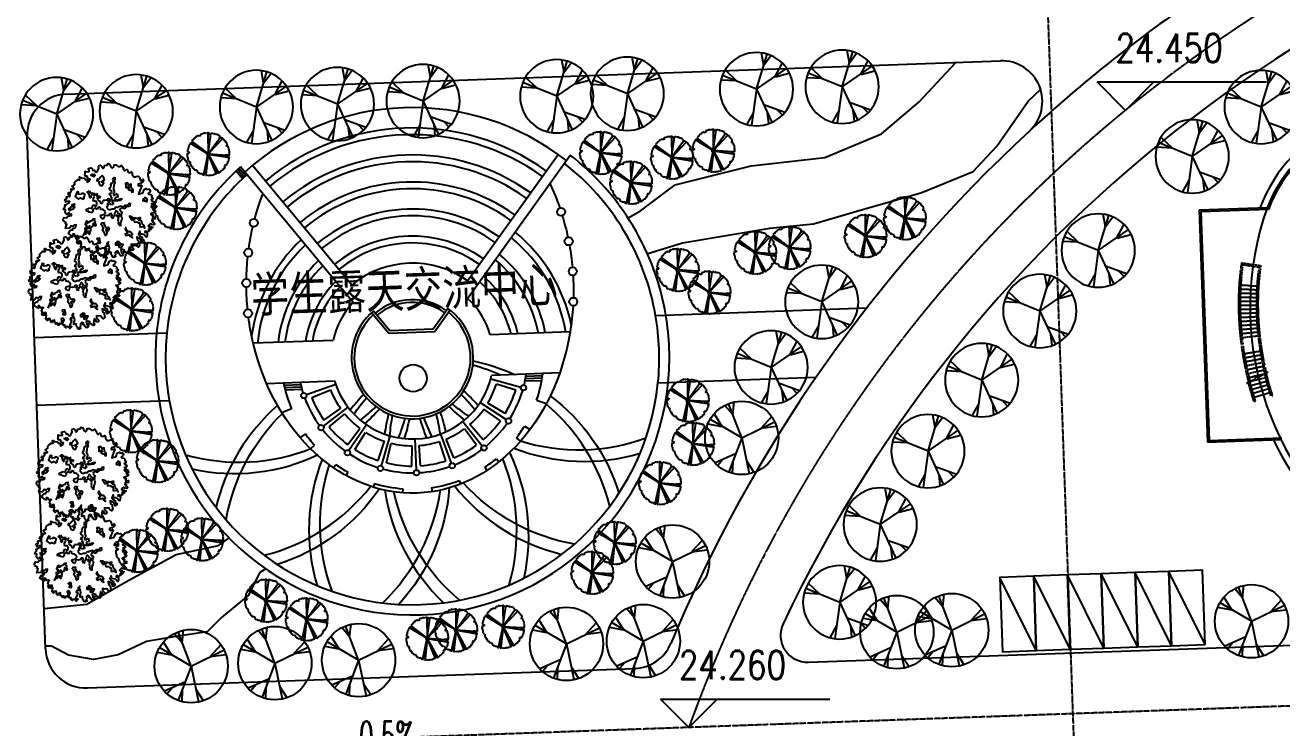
# Model space of a CAD drawing. Header units: millimetres. Extents: x 468001845 to 468595845, y 3387484553 to 3388325553.
# Drawn here: x 468126444 to 468219365, y 3388095645 to 3388147593 of the extents above; entities that cross this region are included whole.
import ezdxf
from ezdxf.enums import TextEntityAlignment as Align

# ---------------------------------------------------------------- set-up
doc = ezdxf.new("R2010")
doc.units = ezdxf.units.MM
for name, pattern in [('10', [1, 0.5, 0.5]), ('ACAD_ISO04W100', [30.5, 24, -3, 0.5, -3]), ('CENTER', [2, 1.25, -0.25, 0.25, -0.25]), ('DASH', [0.35, 0.25, -0.1])]:
    doc.linetypes.add(name, pattern=pattern)
for name, color, linetype in [('4', 4, 'Continuous'), ('DE', 134, 'Continuous'), ('F-树13', 114, 'Continuous'), ('F-水体', 150, 'Continuous'), ('GROUND', 2, 'Continuous'), ('N-ROAD', 4, 'Continuous'), ('OTHER', 7, 'Continuous'), ('PUB_DIM', 3, 'Continuous'), ('PUB_TEXT', 7, 'Continuous'), ('ROAD', 4, 'Continuous'), ('ROAD-XING', 1, 'CENTER'), ('SOLID_HATCH', 7, 'Continuous'), ('TEXT', 7, 'Continuous'), ('TREE', 114, 'Continuous'), ('台阶', 40, 'Continuous'), ('树', 104, 'Continuous'), ('细线', 4, 'Continuous'), ('绿化', 3, 'Continuous'), ('花灌木', 223, 'Continuous'), ('铺地', 41, 'Continuous')]:
    doc.layers.add(name, color=color, linetype=linetype)
doc.styles.add('_TXT', font='SIMPLEX.shx', dxfattribs={"width": 0.6})
doc.styles.add('DIM_FONT', font='SIMPLEX.shx', dxfattribs={"width": 0.8})
doc.styles.add('WG', font='STXIHEI.TTF', dxfattribs={"width": 0.8})

# ---------------------------------------------------------------- blocks, each defined once
blk = doc.blocks.new('A$C73886351')
at = {"layer": 'F-树13'}
for p, q in [((3508, 7441), (2585, 8591)), ((4508, 4511), (3052, 8793)), ((3510, 7412), (3741, 8982)), ((2126, 5970), (441, 6351)), ((4508, 4511), (737, 6917)), ((2161, 6001), (1249, 7555)), ((4508, 4511), (8634, 6359)), ((6945, 5646), (8296, 7028)), ((6947, 5617), (8818, 5795)), ((4508, 4511), (2779, 398)), ((4508, 4511), (5271, 97)), ((3672, 2586), (1118, 1558)), ((2090, 1937), (1470, 1235)), ((3294, 1583), (3196, 223)), ((4986, 1662), (5852, 250))]:
    blk.add_line(p, q, dxfattribs=at)
blk.add_circle((4516, 4516), 4519, dxfattribs=at)
blk = doc.blocks.new('二乔玉兰')
at = {"layer": 'TREE', "color": 3}
blk.add_circle((-0.09, 0.1), 0.134, dxfattribs=at)
for centre, radius, start, end in [((-1.48, 1.25), 0.154, 91.8804, 229.2139), ((-1.36, 1.43), 0.127, 71.9254, 192.988), ((-1.28, 1.59), 0.0514, 102.5906, 220.8165), ((-1.05, 1.53), 0.264, 93.7905, 156.3474), ((-1, 1.73), 0.0889, 359.7761, 132.0835), ((-0.88, 1.73), 0.0322, 28.3186, 184.3039), ((-0.7, 1.79), 0.159, 68.689, 193.6005), ((-0.49, 1.87), 0.161, 52.3232, 158.0544), ((-0.29, 1.94), 0.118, 43.9919, 155.0571), ((-0.14, 2.02), 0.0636, 33.2285, 176.9409), ((-0.07, 1.97), 0.0889, 329.7761, 102.0835), ((0.05, 1.94), 0.0378, 199.9965, 312.6259), ((0.22, 1.86), 0.159, 38.689, 163.6005), ((0.44, 1.82), 0.173, 25.4552, 121.2757), ((0.66, 1.78), 0.125, 18.69, 120.3589), ((0.59, 1.89), 8.81308592014642e-12, 114.005, 296.3059), ((0.59, 1.89), 0, 271.6988, 136.3112), ((3.36, 0.09), 2.91, 145.9376, 153.5428), ((1.52, 0.71), 1.02, 113.6044, 138.4423), ((0.79, 1.62), 0.201, 28.0547, 92.6285), ((1.02, 1.45), 0.208, 11.6162, 62.6518), ((1.24, 1.33), 0.161, 352.3232, 98.0544), ((1.41, 1.19), 0.118, 343.9919, 95.0571), ((1.4, 1.31), 2.08332340626439e-11, 97.6514, 276.7519), ((-1.91, 0.06), 0.135, 94.1548, 215.2546), ((-1.88, 0.41), 0.149, 120.1727, 262.1168), ((-1.81, 0.63), 0.173, 115.4552, 211.2757), ((-1.92, 0.23), 0.0328, 59.8163, 272.8061), ((-1.79, 0.81), 0.1, 117.2664, 195.5034), ((-1.61, 0.94), 0.227, 140.6, 189.7623), ((-1.62, 0.88), 0.259, 79.8777, 128.4854), ((1.45, 1), 0.174, 351.7348, 65.3951), ((1.52, 1.16), 0, 136.3112, 174.479), ((1.61, 0.91), 0.0663, 76.2508, 224.6715), ((1.6, 0.67), 0.196, 52.9725, 103.2396), ((1.56, 0.86), 0, 136.3112, 250.168), ((-1.81, -3.48), 4.93, 42.121, 45.5357), ((1.8, 0.36), 0.36, 243.7158, 274.7843), ((1.58, 0.73), 0.176, 333.538, 35.7062), ((1.68, 0.5), 0.161, 322.3232, 68.0544), ((1.75, 0.29), 0.118, 313.9919, 65.0571), ((1.8, 0.4), 3.545626888091637e-11, 65.8137, 245.4512), ((1.77, 0.11), 0.122, 299.7698, 57.3601), ((-1.94, -0.1), 0.118, 133.9919, 245.0571), ((-1.82, -0.29), 0.19, 152.6943, 237.6833), ((-1.76, -0.53), 0.176, 153.538, 215.7062), ((-1.81, 0.19), 0.823, 263.7233, 297.4369), ((-1.73, -0.81), 0.0817, 86.506, 157.6957), ((-1.63, -0.8), 0.174, 171.7348, 245.3951), ((-1.65, -0.15), 0.578, 263.0712, 310.4788), ((-1.59, -0.99), 0.118, 163.9919, 275.0571), ((-1.42, -1.13), 0.161, 172.3232, 278.0544), ((-1.14, -0.88), 0.446, 86.0375, 131.1831), ((-0.24, -1.53), 1.4, 128.3962, 137.8344), ((0.8, -1.44), 0.619, 23.6364, 58.3183), ((1.08, -1.35), 0.445, 33.8227, 83.7973), ((1.39, -0.98), 0.137, 294.5396, 14.5318), ((1.46, -0.79), 0.174, 291.7348, 5.3951), ((1.59, -0.65), 0.125, 288.69, 30.3589), ((1.64, -0.44), 0.161, 292.3232, 38.0544), ((1.67, -0.19), 0.176, 303.538, 5.7062), ((-1.26, -1.31), 0.138, 173.4585, 358.5102), ((-1.18, -1.41), 0.113, 290.6391, 62.5036), ((-0.84, -1.38), 0.326, 205.8297, 281.8722), ((-0.5, -1.44), 0.372, 223.2387, 312.5299), ((-0.14, -1.71), 0.112, 181.2028, 321.3912), ((0.06, -1.7), 0.136, 215.8709, 355.5113), ((0.28, -1.73), 0.0862, 169.1386, 346.1219), ((0.43, -1.59), 0.177, 247.4271, 3.3061), ((0.66, -1.53), 0.0673, 222.165, 330.1502), ((0.83, -1.45), 0.158, 225.656, 336.0614), ((0.91, -1.29), 0.231, 284.6646, 1.16), ((1.22, -1.16), 0.149, 236.7615, 349.0739)]:
    blk.add_arc(centre, radius, start, end, dxfattribs=at)
at = {"layer": '花灌木'}
for p, q in [((-0.13, 0.08), (-1.59, 1.22)), ((-0.13, 0.08), (-0.91, 1.8)), ((-0.13, 0.13), (-0.69, 1.97)), ((-0.12, 0.12), (0.82, 1.54)), ((-0.1, 0.08), (1.15, 1.64)), ((-0.13, 0.12), (-1.85, -0.64)), ((-0.1, 0.08), (-1.8, -0.86)), ((-0.1, 0.1), (-1.79, 1.04)), ((-0.13, 0.07), (1.37, -1.27)), ((-0.1, 0.08), (1.87, 0.05)), ((-0.1, 0.08), (1.42, -1.02)), ((-0.08, 0.05), (1.87, -0.18))]:
    blk.add_line(p, q, dxfattribs=at)
blk = doc.blocks.new('A$C7ECF7732')
at = {"layer": '树'}
for p, q in [((1209, 3948), (1219, 4036)), ((1269, 3880), (1209, 3948)), ((1219, 4036), (1327, 3978)), ((1365, 3850), (1269, 3880)), ((1327, 3978), (1415, 3890)), ((1415, 3802), (1365, 3850)), ((1415, 3890), (1513, 3870)), ((1415, 3714), (1415, 3802)), ((1513, 3870), (1571, 3754)), ((1571, 3754), (1795, 3608)), ((2448, 3460), (2496, 3734)), ((2496, 3734), (2544, 3782)), ((2544, 3782), (2584, 3646)), ((2944, 3754), (3032, 3842)), ((2974, 3666), (2944, 3754)), ((2974, 4016), (3012, 4066)), ((3012, 3948), (2974, 4016)), ((3012, 4066), (3042, 4056)), ((3032, 3842), (3012, 3948)), ((3042, 4056), (3090, 3998)), ((3120, 3880), (3062, 3772)), ((3062, 3772), (3100, 3704)), ((3090, 3998), (3120, 4026)), ((3120, 4026), (3150, 3958)), ((3150, 3958), (3120, 3880)), ((1483, 3616), (1415, 3714)), ((1571, 3578), (1483, 3616)), ((1619, 3470), (1571, 3578)), ((1677, 3392), (1619, 3470)), ((1825, 3452), (1677, 3392)), ((1795, 3608), (1921, 3588)), ((1911, 3432), (1825, 3452)), ((1893, 3314), (1941, 3392)), ((1921, 3256), (1893, 3314)), ((1941, 3392), (1911, 3432)), ((1921, 3588), (1999, 3548)), ((2077, 3304), (1921, 3256)), ((1999, 3548), (1980, 3510)), ((1980, 3510), (2097, 3432)), ((2145, 3246), (2077, 3304)), ((2097, 3432), (2145, 3500)), ((2097, 2846), (2175, 3002)), ((2107, 3022), (2126, 3090)), ((2175, 3002), (2107, 3022)), ((2126, 3666), (2331, 3598)), ((2145, 3500), (2126, 3666)), ((2126, 3090), (2185, 3130)), ((2243, 3286), (2145, 3246)), ((2185, 3130), (2253, 3032)), ((2253, 3158), (2243, 3286)), ((2321, 3080), (2253, 3158)), ((2253, 3032), (2292, 2944)), ((2331, 3598), (2292, 3470)), ((2292, 3470), (2311, 3382)), ((2292, 2944), (2350, 3002)), ((2311, 3382), (2448, 3460)), ((2350, 3002), (2321, 3080)), ((2476, 3364), (2360, 3256)), ((2360, 3256), (2418, 3148)), ((2408, 2984), (2360, 2836)), ((2544, 3052), (2408, 2984)), ((2418, 3148), (2516, 3218)), ((2584, 3646), (2476, 3364)), ((2516, 3218), (2544, 3052)), ((2740, 2934), (2788, 3012)), ((2788, 3012), (2838, 3100)), ((2798, 3256), (2866, 3304)), ((2808, 3148), (2798, 3256)), ((2838, 3100), (2808, 3148)), ((2846, 3382), (2856, 3480)), ((2866, 3304), (2846, 3382)), ((2856, 3480), (2916, 3538)), ((2916, 3538), (2964, 3558)), ((2964, 3558), (2974, 3666)), ((3110, 3158), (2964, 3110)), ((2964, 3110), (3042, 3052)), ((3072, 3530), (2994, 3510)), ((2994, 3510), (2994, 3422)), ((2994, 3422), (3062, 3314)), ((3042, 3052), (3052, 2964)), ((3062, 3314), (3160, 3354)), ((3130, 3626), (3072, 3530)), ((3100, 3704), (3130, 3626)), ((3228, 3140), (3110, 3158)), ((3160, 3354), (3286, 3354)), ((3198, 3002), (3256, 3052)), ((3286, 2984), (3198, 3002)), ((3256, 3226), (3228, 3140)), ((3374, 3130), (3256, 3226)), ((3256, 3052), (3316, 3120)), ((3286, 3354), (3276, 3304)), ((3276, 3304), (3344, 3266)), ((3412, 3032), (3286, 2984)), ((3316, 3120), (3354, 3080)), ((3344, 3266), (3432, 3198)), ((3354, 3080), (3374, 3130)), ((3490, 2992), (3412, 3032)), ((3432, 3198), (3540, 3226)), ((3530, 2924), (3490, 2992)), ((3540, 3226), (3578, 3158)), ((3578, 3158), (3636, 3110)), ((3636, 3110), (3696, 3012)), ((3696, 3012), (3900, 2886)), ((1161, 2310), (1279, 2320)), ((1171, 2144), (1161, 2310)), ((1279, 2320), (1347, 2368)), ((1347, 2368), (1385, 2466)), ((1385, 2466), (1581, 2524)), ((1521, 2408), (1453, 2330)), ((1453, 2330), (1473, 2262)), ((1473, 2262), (1581, 2202)), ((1521, 2612), (1591, 2652)), ((1581, 2524), (1521, 2612)), ((1619, 2428), (1521, 2408)), ((1591, 2652), (1609, 2554)), ((1609, 2554), (1717, 2554)), ((1659, 2358), (1619, 2428)), ((1737, 2252), (1659, 2358)), ((1717, 2652), (1765, 2730)), ((1717, 2554), (1717, 2652)), ((1863, 2242), (1737, 2252)), ((1765, 2730), (1853, 2602)), ((1853, 2602), (1765, 2544)), ((1765, 2544), (1825, 2476)), ((1825, 2476), (1911, 2506)), ((1873, 2340), (1863, 2242)), ((2019, 2358), (1873, 2340)), ((1911, 2506), (2039, 2584)), ((2117, 2300), (2019, 2358)), ((2039, 2584), (2097, 2514)), ((2058, 2768), (2097, 2846)), ((2185, 2652), (2058, 2768)), ((2097, 2514), (2165, 2544)), ((2145, 2212), (2117, 2300)), ((2165, 2544), (2175, 2602)), ((2175, 2602), (2185, 2652)), ((2399, 2418), (2262, 2320)), ((2262, 2320), (2311, 2262)), ((2311, 2262), (2379, 2194)), ((2360, 2836), (2467, 2886)), ((2457, 2358), (2399, 2418)), ((2526, 2446), (2457, 2358)), ((2467, 2886), (2476, 2788)), ((2476, 2788), (2486, 2730)), ((2486, 2730), (2574, 2750)), ((2564, 2486), (2526, 2446)), ((2710, 2544), (2564, 2486)), ((2574, 2750), (2662, 2750)), ((2662, 2750), (2768, 2866)), ((2788, 2486), (2710, 2544)), ((2768, 2866), (2740, 2934)), ((2760, 2212), (2788, 2272)), ((2818, 2408), (2788, 2486)), ((2788, 2272), (2818, 2408)), ((2984, 2514), (2906, 2418)), ((2906, 2418), (2934, 2320)), ((2934, 2320), (2994, 2290)), ((3022, 2808), (2954, 2700)), ((2954, 2700), (3012, 2612)), ((3012, 2612), (2984, 2514)), ((2994, 2290), (3042, 2212)), ((3120, 2768), (3022, 2808)), ((3052, 2964), (3178, 2906)), ((3090, 2740), (3120, 2768)), ((3178, 2700), (3090, 2740)), ((3178, 2906), (3188, 2798)), ((3306, 2700), (3178, 2700)), ((3188, 2798), (3238, 2778)), ((3238, 2778), (3306, 2700)), ((3618, 2934), (3530, 2924)), ((3696, 2866), (3618, 2934)), ((3832, 2866), (3696, 2866)), ((3900, 2886), (3832, 2866)), ((1249, 2222), (1171, 2144)), ((1395, 2202), (1249, 2222)), ((1551, 2144), (1395, 2202)), ((1581, 2202), (1551, 2144)), ((2029, 2106), (2058, 2202)), ((2097, 2018), (2029, 2106)), ((2029, 1656), (2077, 1706)), ((2058, 1578), (2029, 1656)), ((2058, 2202), (2117, 2154)), ((2165, 1578), (2058, 1578)), ((2067, 1804), (2087, 1882)), ((2077, 1706), (2067, 1804)), ((2087, 1882), (2126, 1890)), ((2145, 1950), (2097, 2018)), ((2117, 2154), (2145, 2212)), ((2126, 1890), (2145, 1950)), ((2175, 1648), (2165, 1578)), ((2272, 1716), (2175, 1648)), ((2379, 2194), (2223, 2134)), ((2223, 2134), (2243, 2056)), ((2243, 2056), (2243, 1960)), ((2243, 1960), (2282, 1920)), ((2370, 1804), (2272, 1716)), ((2282, 1920), (2340, 1900)), ((2340, 1900), (2370, 1804)), ((2798, 2144), (2760, 2212)), ((2954, 2154), (2798, 2144)), ((3042, 2212), (2954, 2154))]:
    blk.add_line(p, q, dxfattribs=at)
for points in [[(5226, 2728), (5370, 2621), (5440, 2553), (5508, 2581), (5567, 2514), (5488, 2437), (5401, 2426), (5341, 2310), (5262, 2398), (5166, 2319), (5138, 2223), (5341, 2172), (5293, 2172), (5389, 2242), (5477, 2115), (5440, 2028), (5333, 2017), (5245, 2028), (5195, 1957), (5147, 2028), (5068, 1977), (5099, 1853), (5226, 1793), (5254, 1714), (5333, 1754), (5322, 1638), (5274, 1587), (5175, 1607), (5087, 1587), (4991, 1638), (4943, 1587), (4932, 1511), (4825, 1567), (4729, 1675), (4582, 1726), (4455, 1734), (4348, 1813), (4396, 1686), (4562, 1647), (4503, 1567), (4562, 1452), (4630, 1519), (4765, 1384), (4844, 1248), (4972, 1344), (5020, 1189), (4924, 1169), (4825, 1070), (4873, 1014), (4765, 963), (4709, 1034), (4650, 935), (4514, 994), (4415, 1130), (4288, 1121), (4269, 1014), (4376, 983), (4534, 867), (4463, 808), (4523, 720), (4503, 672), (4376, 712), (4367, 652), (4396, 585), (4328, 585), (4249, 585), (4212, 545), (4144, 633), (4125, 506), (4192, 438), (4085, 390), (4046, 438), (3919, 449), (3859, 311), (3930, 322), (3947, 251), (3803, 215), (3763, 282), (3656, 370), (3608, 311), (3557, 398), (3481, 390), (3481, 271), (3588, 223), (3529, 164), (3441, 175), (3382, 263), (3295, 234), (3227, 322), (3120, 410), (3179, 429), (3100, 282), (2964, 282), (2925, 203), (2993, 223), (3041, 155), (3012, 116), (2769, 0), (2682, 127), (2671, 263), (2702, 322), (2623, 378), (2651, 497), (2614, 593), (2544, 652), (2496, 545), (2524, 429), (2428, 350), (2467, 291), (2507, 203), (2417, 0), (2321, 96), (2242, 184), (2174, 127), (2106, 184), (1990, 107), (1891, 136), (1812, 251), (1891, 359), (1844, 466), (1891, 585), (1920, 672), (1863, 720), (1796, 585), (1736, 644), (1705, 573), (1725, 449), (1589, 449), (1454, 545), (1375, 449), (1316, 537), (1279, 613), (1180, 652), (1208, 712), (1191, 839), (1180, 907), (1208, 935), (1152, 1003), (1033, 856), (1073, 768), (898, 819), (898, 935), (810, 983), (838, 1090), (906, 1121), (819, 1209), (723, 1141), (711, 1141), (655, 1217), (731, 1285), (655, 1404), (596, 1392), (548, 1452), (604, 1480), (615, 1607), (429, 1559), (429, 1655), (429, 1754), (373, 1774), (313, 1813), (302, 1861), (274, 2017), (246, 2036), (265, 2056), (322, 2163), (215, 2192), (167, 2231), (274, 2290), (373, 2437), (469, 2437), (596, 2545), (663, 2474), (663, 2632), (596, 2708), (497, 2573), (460, 2632), (342, 2632), (302, 2545), (206, 2562), (167, 2601), (40, 2680), (127, 2740), (167, 2884), (0, 2923), (31, 3078), (158, 3118), (226, 3098), (265, 3186), (409, 3206), (429, 3273), (390, 3333), (302, 3468), (206, 3499), (147, 3567), (178, 3646), (265, 3674), (421, 3683), (409, 3762), (322, 3850), (373, 3985), (313, 4084), (401, 4143), (567, 4123), (675, 4160), (655, 4279), (556, 4355), (615, 4454), (762, 4522), (830, 4629), (810, 4728), (1025, 4748), (1033, 4708), (1180, 4736), (1180, 4796), (1172, 4872), (1200, 4892), (1208, 4892), (1316, 4855), (1434, 4923), (1423, 4959), (1434, 5058), (1493, 5058), (1589, 5010), (1764, 5019), (1764, 5050), (1812, 5118), (1804, 5166), (1832, 5245), (1959, 5301), (2146, 5253), (2194, 5360), (2146, 5420), (2233, 5420), (2273, 5352), (2292, 5174), (2261, 5039), (2321, 4991), (2380, 5030), (2400, 5166), (2476, 5174), (2544, 5050), (2721, 4815), (2789, 4756), (2846, 5019), (2769, 5098), (2710, 5205), (2721, 5321), (2778, 5312)], [(2778, 5312), (2826, 5428), (2925, 5476), (3004, 5420), (3004, 5352), (3024, 5273), (3072, 5273), (3159, 5360), (3275, 5400), (3295, 5352), (3343, 5352), (3402, 5389), (3461, 5312), (3450, 5233), (3489, 5245), (3597, 5312), (3664, 5321), (3684, 5233), (3656, 5137), (3763, 5194), (3772, 5050), (3851, 5039), (3871, 5137), (3871, 5214), (3978, 5205), (4006, 5225), (4026, 5137), (3978, 5058), (4054, 5058), (4133, 5137), (4192, 5058), (4173, 4979), (4173, 4903), (4161, 4804), (4232, 4824), (4269, 4903), (4339, 4824), (4427, 4892), (4455, 4959), (4483, 4903), (4551, 4903), (4503, 4815), (4455, 4728), (4542, 4657), (4582, 4736), (4610, 4669), (4698, 4708), (4785, 4728), (4805, 4640), (4737, 4561), (4658, 4522), (4658, 4434), (4698, 4327), (4737, 4406), (4816, 4327), (4816, 4445), (4892, 4474), (4912, 4533), (4943, 4426), (4972, 4355), (4912, 4299), (4904, 4239), (4980, 4267), (4991, 4171), (4991, 4112), (4932, 4073), (4884, 4025), (4932, 3965), (4991, 4025), (5051, 4064), (5147, 3996), (5234, 3909), (5195, 3878), (5039, 3858), (4960, 3770), (4904, 3683), (4737, 3742), (4844, 3587), (4991, 3615), (5099, 3683), (5226, 3626), (5293, 3703), (5361, 3615), (5361, 3528), (5245, 3547), (5127, 3528), (4952, 3412), (5127, 3352), (5226, 3392), (5429, 3313), (5477, 3324), (5508, 3206), (5401, 3149), (5274, 3129), (5234, 3022), (5147, 2923), (5245, 2864), (5429, 2915), (5508, 2827), (5449, 2728), (5353, 2776), (5226, 2728)]]:
    blk.add_lwpolyline(points, dxfattribs=at)
for points in [[(2301, 4572), (2194, 4592), (2058, 4660), (2039, 4524), (1883, 4514), (1853, 4396), (1941, 4368), (2067, 4290), (2107, 4358), (2097, 4466), (2185, 4456), (2214, 4368), (2331, 4426), (2370, 4504), (2496, 4474), (2506, 4544), (2379, 4612)], [(3276, 5060), (3140, 4982), (3188, 4934), (3188, 4856), (3246, 4796), (3324, 4874), (3286, 4934), (3412, 4952), (3384, 5002)], [(4416, 4076), (4242, 4124), (4164, 4026), (4076, 3998), (4114, 4066), (4066, 4172), (4036, 4104), (3988, 3948), (3890, 3860), (3958, 3850), (3764, 3754), (3656, 3636), (3774, 3646), (3930, 3656), (3880, 3704), (4018, 3764), (4104, 3724), (4164, 3850), (4260, 3900), (4290, 3958), (4387, 3938), (4504, 3880), (4543, 3948), (4601, 4056), (4719, 4094), (4563, 4124)], [(361, 2934), (497, 3012), (449, 3052), (557, 3080), (585, 2964), (449, 2866)], [(1186, 3034), (1284, 3134), (1186, 3296), (1088, 3198), (1057, 3232), (1057, 3428), (859, 3459), (761, 3428), (795, 3296), (828, 3232), (859, 3134), (795, 3067), (859, 3003), (990, 3100), (1057, 3034)], [(4687, 3165), (4687, 3263), (4491, 3232), (4457, 3165), (4262, 3100), (4130, 3134), (4197, 3034), (4424, 3067), (4457, 3003), (4457, 2905), (4555, 2905), (4589, 3100), (4720, 3100), (4851, 3165)], [(3228, 2154), (3316, 2086), (3510, 2096), (3628, 2184), (3588, 2222), (3686, 2252), (3792, 2144), (3676, 2106), (3686, 2008), (3812, 2018), (3948, 1920), (3948, 1832), (3784, 1872), (3598, 1842), (3510, 1950), (3334, 1978), (3228, 1940), (3188, 2028)], [(4855, 2388), (4747, 2358), (4709, 2300), (4669, 2378), (4592, 2280), (4650, 2232), (4631, 2134), (4709, 2086), (4807, 2212), (4729, 2232), (4875, 2320), (4943, 2184), (5041, 2310), (4933, 2486)], [(1284, 1955), (1220, 1988), (1088, 1890), (1122, 1825), (1057, 1694), (1024, 1661), (926, 1727), (859, 1661), (1057, 1432), (1284, 1530), (1284, 1661), (1416, 1759), (1416, 1825), (1318, 1857)], [(3306, 662), (3246, 790), (3286, 886), (3238, 984), (3198, 1032), (3256, 1140), (3316, 1032), (3394, 1052), (3334, 1140), (3238, 1248), (3082, 1344), (3100, 1462), (3052, 1520), (2954, 1598), (3130, 1588), (3140, 1676), (2994, 1686), (2934, 1744), (2876, 1716), (2778, 1784), (2740, 1686), (2788, 1570), (2768, 1452), (2798, 1394), (2778, 1276), (2710, 1344), (2652, 1316), (2710, 1218), (2788, 1130), (2886, 1180), (2954, 1072), (2954, 994), (3032, 964), (3012, 1140), (2974, 1306), (3082, 1218), (3072, 1102), (3100, 936), (3168, 848)], [(1463, 770), (1521, 838), (1473, 896), (1463, 994), (1375, 1042), (1415, 1180), (1493, 1082), (1541, 1004), (1591, 1102), (1639, 954), (1639, 848), (1561, 808), (1629, 720)], [(4197, 1367), (4097, 1400), (3901, 1465), (3870, 1367), (3870, 1300), (3968, 1334), (4032, 1334), (4097, 1236)]]:
    blk.add_lwpolyline(points, close=True, dxfattribs=at)
blk = doc.blocks.new('香樟')
at = {"layer": '绿化'}
blk.add_blockref('A$C7ECF7732', (-2357, -2966), dxfattribs=at)
blk = doc.blocks.new('A$C5E1F3EB6')
at = {"layer": 'GROUND'}
for centre, radius, start, end in [((19253, 23791), 10866, 60.7863, 157.90446), ((30385, 19787), 22697, 203.54873, 231.02124)]:
    blk.add_arc(centre, radius, start, end, dxfattribs=at)
at = {"layer": 'OTHER'}
for p, q in [((7741, 14975), (8434, 15305)), ((8434, 15305), (8402, 15534)), ((8402, 15534), (8700, 15188)), ((8668, 15417), (9361, 15747)), ((8700, 15188), (8668, 15417))]:
    blk.add_line(p, q, dxfattribs=at)
at = {"layer": 'SOLID_HATCH'}
blk.add_line((4700, 10779), (9935, 10779), dxfattribs=at)
blk.add_line((4700, 10779), (9935, 10779), dxfattribs=at)
at = {"layer": '细线'}
for p, q in [((4700, 27879), (4700, 10719)), ((9727, 27879), (4700, 27879)), ((4820, 27759), (4820, 10839)), ((9806, 27759), (4820, 27759)), ((7993, 15096), (9167, 15347)), ((8058, 14803), (9228, 15069)), ((8126, 14511), (9293, 14791)), ((8198, 14219), (9361, 14513)), ((8273, 13929), (9433, 14237)), ((9566, 13978), (9624, 13994)), ((8236, 13607), (8352, 13639)), ((4700, 10719), (10125, 10719)), ((4820, 10839), (10203, 10839))]:
    blk.add_line(p, q, dxfattribs=at)
at = {"layer": '细线', "linetype": 'DASH'}
for p, q in [((7605, 23463), (7724, 23443)), ((7656, 23760), (8955, 23528)), ((7677, 23878), (9095, 23625)), ((7480, 22566), (7599, 22552)), ((7517, 22865), (7636, 22850)), ((7559, 23164), (7678, 23147)), ((7447, 22266), (8760, 22132)), ((7514, 21656), (8711, 21569)), ((7538, 21955), (8734, 21851)), ((7460, 20458), (8660, 20436)), ((7468, 20757), (8667, 20720)), ((7479, 21057), (8678, 21003)), ((7495, 21357), (8693, 21286)), ((7457, 20158), (8657, 20153)), ((7458, 19858), (8658, 19869)), ((7463, 19558), (8663, 19585)), ((7472, 19258), (8671, 19301)), ((7484, 18958), (8683, 19017)), ((7501, 18658), (8699, 18733)), ((7521, 18359), (8718, 18449)), ((7641, 17165), (8832, 17315)), ((7681, 16868), (8869, 17033)), ((7724, 16571), (8910, 16750)), ((7770, 16275), (8955, 16469)), ((7821, 15979), (9003, 16187)), ((7875, 15684), (9054, 15907)), ((7932, 15389), (9109, 15627))]:
    blk.add_line(p, q, dxfattribs=at)
for points in [[(7882, 15043, -0.012073), (7658, 16217, -0.018521), (7431, 17994, -0.019414), (7339, 19796, -0.020757), (7391, 21620, -0.022656), (7605, 23461, -0.00565), (7678, 23878)], [(7993, 15096, -0.011785), (7777, 16237, -0.018521), (7551, 18005, -0.019414), (7459, 19798, -0.020758), (7511, 21612, -0.022657), (7724, 23442, -0.00566), (7796, 23857)], [(9109, 15627, -0.008742), (8961, 16433, -0.018522), (8746, 18113, -0.019416), (8659, 19813, -0.020759), (8708, 21527, -0.022659), (8908, 23250, -0.00405), (8955, 23528)], [(9220, 15680, -0.00842), (9079, 16453, -0.018523), (8865, 18124, -0.019416), (8779, 19814, -0.020759), (8828, 21519, -0.022659), (9027, 23230, -0.005785), (9095, 23625)]]:
    blk.add_lwpolyline(points, format="xyb", dxfattribs=at)
at = {"layer": '细线'}
for points in [[(8236, 13607, -0.008922), (8013, 14469, -0.005937), (7882, 15043, -0.005487)], [(8352, 13639, -0.008922), (8129, 14497, -0.006224), (7993, 15096, -0.005799)], [(9508, 13961, -0.008922), (9296, 14778, -0.009268), (9109, 15627, -0.006225)], [(9234, 15612, -0.000746), (9220, 15680, -0.000384)], [(9624, 13994, -0.008922), (9413, 14806, -0.008844), (9234, 15612, -0.008844)]]:
    blk.add_lwpolyline(points, format="xyb", dxfattribs=at)
for centre, radius, start, end in [((19253, 23791), 10366, 60.7863, 156.77796), ((19253, 23791), 10246, 59.45197, 157.21951), ((30385, 19787), 22197, 158.61914, 231.02124)]:
    blk.add_arc(centre, radius, start, end, dxfattribs=at)

msp = doc.modelspace()

# ---------------------------------------------------------------- linework, layer by layer
at = {"layer": '4'}
for radius, start, end in [(4500, 129.7354, 54.346921), (4300, 132.401298, 51.681041)]:
    msp.add_arc((468155079.6, 3388122995.8), radius, start, end, dxfattribs=at)
at = {"layer": 'DE'}
for p, q in [((468213701.8, 3388101808.4), (468211007.4, 3388107215.9)), ((468201209.7, 3388101363.2), (468198515.4, 3388106770.7)), ((468203708.1, 3388101452.2), (468201013.8, 3388106859.7)), ((468206206.5, 3388101541.3), (468203512.2, 3388106948.8)), ((468208704.9, 3388101630.3), (468206010.6, 3388107037.8)), ((468211203.3, 3388101719.4), (468208509, 3388107126.8))]:
    msp.add_line(p, q, dxfattribs=at)
for points in [[(468211203.3, 3388101719.4), (468211007.4, 3388107215.9), (468208509, 3388107126.8), (468208704.9, 3388101630.3)], [(468213701.8, 3388101808.4), (468213505.9, 3388107304.9), (468211007.4, 3388107215.9), (468211203.3, 3388101719.4)], [(468201209.7, 3388101363.2), (468201013.8, 3388106859.7), (468198515.4, 3388106770.7), (468198711.3, 3388101274.2)], [(468203708.1, 3388101452.2), (468203512.2, 3388106948.8), (468201013.8, 3388106859.7), (468201209.7, 3388101363.2)], [(468206206.5, 3388101541.3), (468206010.6, 3388107037.8), (468203512.2, 3388106948.8), (468203708.1, 3388101452.2)], [(468208704.9, 3388101630.3), (468208509, 3388107126.8), (468206010.6, 3388107037.8), (468206206.5, 3388101541.3)]]:
    msp.add_lwpolyline(points, close=True, dxfattribs=at)
at = {"layer": 'F-水体'}
for points in [[(468171038.1, 3388133356.2), (468171936.1, 3388133870), (468174501.1, 3388135782.9), (468180122.2, 3388137197.5), (468185569.9, 3388137796.4), (468189760.5, 3388139564.9), (468192513.4, 3388141889.2), (468195260.2, 3388144836.4)], [(468172423.9, 3388130695.2), (468175058.7, 3388131503.7), (468181501.7, 3388132591.9), (468184731.3, 3388132909.4), (468187939.2, 3388133833.2), (468192751.2, 3388135219), (468196544.4, 3388136770.9), (468198300.2, 3388138654.9), (468200612.5, 3388141975.5), (468201530.4, 3388142824.9)], [(468127841.2, 3388104464.4), (468131001.1, 3388104795.5), (468134102.5, 3388106555.6), (468137611.3, 3388108467.5), (468140751.9, 3388109129.3), (468141513.1, 3388109660.8)], [(468144252.5, 3388107409.6), (468143798.3, 3388107122.7), (468142937.2, 3388105435.3), (468140968.8, 3388103800.4), (468139900.8, 3388102749.9), (468137610.6, 3388102392.2), (468135412.3, 3388102037.7), (468133329, 3388101043), (468131498.8, 3388100701.7), (468129657, 3388101016.2), (468128401, 3388101687.2), (468127940.7, 3388101672.7)]]:
    msp.add_lwpolyline(points, dxfattribs=at)
at = {"layer": 'N-ROAD'}
for p, q in [((468129487.8, 3388142492.3), (468198552.3, 3388144953.7)), ((468127947.4, 3388101485.6), (468126596.6, 3388139387.3)), ((468184371.1, 3388100494.7), (468225751.7, 3388101969.5)), ((468131052.3, 3388098594.4), (468171516.8, 3388100036.5))]:
    msp.add_line(p, q, dxfattribs=at)
for centre, radius, start, end in [((468274276.8, 3388060015.4), 101500, 45.069301, 154.728082), ((468274277.1, 3388060015), 108500.4, 124.254425, 132.702003), ((468198659.1, 3388141955.6), 3000, 312.702039, 92.041173), ((468129594.7, 3388139494.2), 3000, 92.041173, 182.041183), ((468274276.8, 3388060015.4), 108500, 132.702039, 157.305142), ((468184299.8, 3388102493.4), 2000, 154.728082, 272.041173), ((468171410, 3388103034.6), 3000, 272.041173, 337.305142), ((468130945.5, 3388101592.5), 3000, 182.041183, 272.041173)]:
    msp.add_arc(centre, radius, start, end, dxfattribs=at)
at = {"layer": 'PUB_DIM'}
for p, q in [((468207798.4, 3388141290.3), (468205698.4, 3388143390.3)), ((468205698.4, 3388143390.3), (468209898.4, 3388143390.3)), ((468209898.4, 3388143390.3), (468207798.4, 3388141290.3)), ((468209898.4, 3388143390.3), (468218218.4, 3388143390.3)), ((468175518.1, 3388095676.3), (468173418.1, 3388097776.3)), ((468173418.1, 3388097776.3), (468177618.1, 3388097776.3)), ((468177618.1, 3388097776.3), (468175518.1, 3388095676.3)), ((468177618.1, 3388097776.3), (468185938.1, 3388097776.3))]:
    msp.add_line(p, q, dxfattribs=at)
at = {"layer": 'ROAD'}
for p, q in [((468173057, 3388126138.1), (468188684.4, 3388126695.1)), ((468127127.1, 3388124501.2), (468136924, 3388124850.3)), ((468173235.1, 3388121141.3), (468184919.2, 3388121557.7)), ((468127305.2, 3388119504.3), (468137102.1, 3388119853.5))]:
    msp.add_line(p, q, dxfattribs=at)
for start, end in [(9.602012, 52.084684), (131.997663, 174.480323), (272.041173, 354.480323), (189.602012, 272.041173)]:
    msp.add_arc((468155079.6, 3388122995.8), 19000, start, end, dxfattribs=at)
at = {"layer": 'ROAD-XING', "linetype": 'ACAD_ISO04W100', "ltscale": 0.1}
for p, q in [((468211308.3, 3387889555.6), (468201688.3, 3388159473.4)), ((468274081.4, 3388099189.1), (468039889.4, 3388090842.4))]:
    msp.add_line(p, q, dxfattribs=at)
msp.add_arc((468274276.8, 3388060015.4), 105000, 272.041173, 160.145804, dxfattribs=at)
at = {"layer": '台阶'}
for p, q in [((468159158.8, 3388127395.8), (468166755, 3388137985.3)), ((468159159.7, 3388128683.7), (468165862.8, 3388138028.2)), ((468142625.2, 3388136335.7), (468142145, 3388136913.4)), ((468142735.5, 3388136437.7), (468142255.5, 3388137015.2)), ((468150697.4, 3388127094.2), (468142366.7, 3388137116.1)), ((468142846.5, 3388136538.9), (468142366.7, 3388137116.1)), ((468150604.9, 3388128378.8), (468143253.6, 3388137222.4)), ((468142515.8, 3388136232.7), (468142035.4, 3388136810.6)), ((468153323.7, 3388124795.2), (468152049.2, 3388126328.5)), ((468153414.7, 3388124998.6), (468152203, 3388126456.3)), ((468156597.6, 3388125112), (468157702.5, 3388126652.3)), ((468156702.8, 3388124915.6), (468157865, 3388126535.8)), ((468156702.8, 3388124915.6), (468153323.7, 3388124795.2)), ((468156597.6, 3388125112), (468153414.7, 3388124998.6)), ((468166740.4, 3388124912.4), (468160831.9, 3388124701.8)), ((468149220.3, 3388124287.9), (468143311.8, 3388124077.4)), ((468144293.7, 3388121110.4), (468149327.2, 3388121289.8)), ((468160873.4, 3388121436.5), (468163094.4, 3388120838.7)), ((468165972.3, 3388121883.1), (468160938.8, 3388121703.7)), ((468164631.9, 3388121310), (468163401.7, 3388121266.1)), ((468164661.4, 3388121486.1), (468163436.4, 3388121442.5)), ((468164687.4, 3388121662.2), (468163467.3, 3388121618.7)), ((468145591, 3388120981.6), (468146811.2, 3388121025.1)), ((468145629.5, 3388120807.8), (468146854.5, 3388120851.5)), ((468145671.4, 3388120634.2), (468146901.7, 3388120678.1)), ((468149411.4, 3388121028), (468147238.7, 3388120273.6)), ((468147632.3, 3388120073.7), (468149028.7, 3388120621.6)), ((468162715.9, 3388120611.3), (468161284.1, 3388121058.4)), ((468150311.1, 3388119354.1), (468148483.2, 3388117958.1)), ((468148533.7, 3388118396.7), (468149761, 3388119259)), ((468160095.1, 3388119702.8), (468162017.8, 3388118440.5)), ((468161936.2, 3388118874.4), (468160650.6, 3388119647.2)), ((468164265.9, 3388119881.1), (468164993.1, 3388119634.5)), ((468146138.3, 3388119235), (468145430.5, 3388118937.3)), ((468148919.7, 3388117891.3), (468150074.7, 3388118848.4)), ((468161587.2, 3388118342.8), (468160367, 3388119215.2)), ((468150300.3, 3388116580.3), (468151196.4, 3388117783.2)), ((468151689.2, 3388118045.5), (468150389.6, 3388116147.9)), ((468150825, 3388116220.9), (468151622.7, 3388117491.2)), ((468158813.7, 3388118299.4), (468160245.2, 3388116499.2)), ((468159805.6, 3388116541), (468158919.5, 3388117751.3)), ((468160303.4, 3388116936.8), (468159323.9, 3388118072.9)), ((468163366.3, 3388117954), (468163776.6, 3388117704.4)), ((468147172.8, 3388117376.9), (468146781.2, 3388117098.6)), ((468147544.1, 3388116283.6), (468147836.4, 3388116544)), ((468152546.3, 3388115407.5), (468153021.3, 3388116830.3)), ((468153407.4, 3388117233.5), (468152766.3, 3388115024.7)), ((468153157.1, 3388115230.2), (468153517.6, 3388116686.3)), ((468155046.5, 3388114995.9), (468155052.7, 3388116495.9)), ((468155375.2, 3388114701.1), (468155293.3, 3388116999.6)), ((468155682.1, 3388115018.5), (468155569.1, 3388116514.3)), ((468157550, 3388115386.8), (468157086.8, 3388116813.5)), ((468157157.7, 3388117367.2), (468157954.4, 3388115209.6)), ((468158146.6, 3388115607.1), (468157571.5, 3388116992.5)), ((468163073.7, 3388116837.1), (468162763.7, 3388117076)), ((468161288.9, 3388115543.7), (468161481, 3388115313.2)), ((468149241.3, 3388114877), (468149416.5, 3388115120.6)), ((468160434.6, 3388114907.9), (468160600.2, 3388114657.8)), ((468150313.9, 3388114547.2), (468150166.5, 3388114285.9)), ((468152269.6, 3388113711.7), (468152182.7, 3388113424.6)), ((468158543.4, 3388113935.3), (468158650.5, 3388113655.1)), ((468154360.3, 3388113322.5), (468154338.1, 3388113023.3)), ((468156485.6, 3388113398.3), (468156529.1, 3388113101.4))]:
    msp.add_line(p, q, dxfattribs=at)
for centre, radius in [((468155133, 3388121496.8), 1000), ((468147049.7, 3388120208), 200), ((468163287.5, 3388120786.8), 200), ((468162185, 3388118330.7), 200), ((468148324.3, 3388117836.7), 200), ((468160369.6, 3388116342.6), 200), ((468150276.5, 3388115982.9), 200), ((468152710.6, 3388114832.6), 200), ((468155382.3, 3388114501.2), 200), ((468158023.6, 3388115022), 200)]:
    msp.add_circle(centre, radius, dxfattribs=at)
for radius, start, end in [(18250, 9.914659, 52.084684), (18250, 132.090707, 174.167689), (7000, 54.346921, 129.7354), (6000, 136.916163, 167.56365), (4300, 54.346921, 129.7354), (4100, 54.346921, 129.7354), (6000, 16.518683, 47.166187), (9700, 190.937038, 202.812238), (8500, 192.205417, 197.797633), (6000, 196.518683, 347.56365), (18250, 272.041173, 354.167689), (8500, 346.284718, 351.876937), (9700, 341.27012, 353.145302), (6500, 201.423797, 215.091671), (6500, 328.990665, 342.658569), (8000, 328.990665, 342.658569), (8500, 328.060876, 343.588379), (18250, 189.828719, 272.041173), (8500, 200.493988, 216.02148), (8000, 201.423797, 215.091671), (6500, 219.647635, 233.31552), (6500, 310.766825, 324.434714), (8000, 310.766825, 324.434714), (8500, 218.717824, 234.245324), (8000, 219.647635, 233.31552), (6500, 237.871465, 251.539345), (6500, 292.542995, 306.210885), (8500, 309.837009, 325.364531), (9700, 322.389489, 328.683039), (9700, 215.399306, 221.692857), (6500, 256.095314, 269.763193), (6500, 274.319154, 287.987028), (8000, 292.542995, 306.210885), (8500, 236.941667, 252.469169), (8000, 237.871465, 251.539345), (8500, 291.613182, 307.140688), (9700, 303.508875, 309.802411), (9700, 234.279935, 240.573473), (8500, 255.165505, 270.693008), (8000, 256.095314, 269.763193), (8500, 273.38934, 288.916849), (8000, 274.319154, 287.987028), (9700, 253.160557, 265.747635), (9700, 278.334714, 290.921795)]:
    msp.add_arc((468155079.6, 3388122995.8), radius, start, end, dxfattribs=at)
at = {"layer": '台阶', "extrusion": (0, 0, -1)}
for start_param, end_param in [(8.220903, 8.3531712), (4.2131994, 4.3454677), (4.3857551, 4.4954026), (8.0709681, 8.1806155), (7.9227854, 8.031267), (4.5351037, 4.6435852), (4.6830216, 4.7912135), (7.7751571, 7.883349), (4.8307031, 4.9593899), (7.6069808, 7.7356675), (4.9593899, 7.6069808)]:
    msp.add_ellipse((468154893.6, 3388128214.1), major_axis=(542.2, -15212), ratio=0.7941731, start_param=start_param, end_param=end_param, dxfattribs=at)
at = {"layer": '铺地'}
for points in [[(468159574, 3388122772.7, -0.0560977), (468162632.1, 3388121764)], [(468151482.1, 3388120292.4, 0.0265033), (468150480.6, 3388119142.3, 0.0265033)], [(468159686.2, 3388119151.5, 0.0263129), (468158681.4, 3388120298.2, 0.0263129)], [(468158860.3, 3388120555.4, -0.0265033), (468159941.2, 3388119479.5)], [(468165272.8, 3388120189.4, -0.1565281), (468170353, 3388113006.6)], [(468145111.9, 3388119470.9, 0.1565281), (468140556, 3388111944.6)], [(468150758.3, 3388118833.3, -0.0263129), (468151678.9, 3388120048.7)], [(468151235.2, 3388118389.2, 0.0263129), (468152382, 3388119394)], [(468157782.9, 3388119398.3, 0.0265033), (468158933.1, 3388118396.9)], [(468159242.1, 3388118674.5, -0.0263129), (468158026.7, 3388119595.2, -0.0263129)], [(468169671.3, 3388112034.8, 0.1571854), (468164965.5, 3388119582.7, 0.1571854)], [(468141305.2, 3388111023.8, -0.1571854), (468145461.7, 3388118887.6, -0.1571854)], [(468152639.1, 3388119215, -0.0265033), (468151563.2, 3388118134.2, -0.0265033)], [(468153315.8, 3388118855.9, 0.0265033), (468153023.5, 3388117359.1, 0.0265033)], [(468153418.5, 3388117230.3, -0.0263129), (468153608.1, 3388118743.2)], [(468154053.6, 3388117084.2, 0.0263129), (468154544.3, 3388118527.8)], [(468154856.5, 3388118501.3, -0.0265033), (468154465.1, 3388117027.4, -0.0265033)], [(468155622, 3388118528.6, 0.0265033), (468156117.3, 3388117086.2)], [(468156523.8, 3388117172.2, -0.0263129), (468155931.5, 3388118577.2, -0.0263129)], [(468157146.9, 3388117363.2, 0.0263129), (468156850, 3388118858.7, 0.0263129)], [(468157133.6, 3388118991.9, -0.0265033), (468157531.7, 3388117519.7)], [(468172334.8, 3388117052.8, -0.1641395), (468163069.5, 3388116832.3, -0.1641395)], [(468138291.2, 3388115839.5, 0.1659657), (468147644.6, 3388116317, 0.1659657)], [(468148121.2, 3388115828.2, -0.1676497), (468138791.9, 3388114763.2)], [(468148425.5, 3388115544.8, 0.1676497), (468148027.4, 3388106163.4)], [(468162235.9, 3388106207.4, 0.1659657), (468161758.4, 3388115560.8, 0.1659657)], [(468162265.1, 3388115999.8, -0.1669055), (468163312.1, 3388106708.2)], [(468162588.2, 3388116319.2, 0.1665459), (468171911.9, 3388115943.6)], [(468149136.6, 3388105740.6, -0.1659657), (468148947, 3388115104.2, -0.1659657)], [(468167051.6, 3388109221.4, -0.1659657), (468158847.6, 3388113739, -0.1659657)], [(468144118.5, 3388108404.1, 0.1659657), (468151980.1, 3388113494.3, 0.1659657)], [(468152637.2, 3388113309.3, -0.1676497), (468145090.3, 3388107722.4)], [(468152882.9, 3388104878.5, 0.1659657), (468157146.1, 3388113217.5, 0.1659657)], [(468153042.5, 3388113216, 0.1676497), (468157388.4, 3388104892.4)], [(468158560.4, 3388105080.8, -0.1659657), (468153714.4, 3388113095.2, -0.1659657)], [(468157807.7, 3388113385.8, -0.1676497), (468154065.4, 3388104774)], [(468158205.3, 3388113507.7, 0.1676497), (468166130.7, 3388108472.2)]]:
    msp.add_lwpolyline(points, format="xyb", dxfattribs=at)
for centre in [(468143347.4, 3388132978.9), (468166071.2, 3388133788.8), (468166634.4, 3388131615.6), (468142940.4, 3388130771.1), (468166933.4, 3388129390.5), (468142800.6, 3388128530.4), (468166969.2, 3388127145.7), (468142924.6, 3388126288.8)]:
    msp.add_circle(centre, 300, dxfattribs=at)
for centre, radius, start, end in [((468155079.6, 3388122995.8), 18500, 52.023505, 132.058867), ((468155079.6, 3388122995.8), 17000, 54.346921, 129.7354), ((468155079.6, 3388122995.8), 16500, 54.346921, 129.7354), ((468155079.6, 3388122995.8), 15000, 54.346921, 129.7354), ((468155079.6, 3388122995.8), 14500, 54.346921, 129.7354), ((468155079.6, 3388122995.8), 13000, 54.346921, 129.7354), ((468155079.6, 3388122995.8), 12500, 54.346921, 129.7354), ((468155079.6, 3388122995.8), 11000, 54.346921, 129.7354), ((468155079.6, 3388122995.8), 10500, 54.346921, 129.7354), ((468155079.6, 3388122995.8), 12000, 11.881782, 50.763605), ((468155079.6, 3388122995.8), 12000, 133.318728, 172.200557), ((468155079.6, 3388122995.8), 11500, 133.474759, 174.546469), ((468155079.6, 3388122995.8), 9000, 54.346921, 129.7354), ((468155079.6, 3388122995.8), 8500, 54.346921, 129.7354), ((468155079.6, 3388122995.8), 11500, 9.535904, 50.60759), ((468155079.6, 3388122995.8), 10000, 10.668107, 50.045723), ((468155079.6, 3388122995.8), 10000, 134.036638, 173.414237), ((468155079.6, 3388122995.8), 9500, 134.263472, 172.956467), ((468155079.6, 3388122995.8), 9500, 11.125899, 49.818869), ((468155079.6, 3388122995.8), 8000, 135.114804, 171.23424), ((468155079.6, 3388122995.8), 7500, 13.578139, 48.607768), ((468155079.6, 3388122995.8), 8000, 12.848085, 48.967545), ((468155079.6, 3388122995.8), 7500, 135.474574, 170.504208), ((468155079.6, 3388122995.8), 18250, 354.167689, 9.914659), ((468155079.6, 3388122995.8), 19000, 354.480323, 9.602012), ((468155079.6, 3388122995.8), 19000, 174.480323, 189.602012), ((468155079.6, 3388122995.8), 18250, 174.167689, 189.914659), ((468155610.2, 3388108509.2), 14496.3, 65.746162, 74.239712)]:
    msp.add_arc(centre, radius, start, end, dxfattribs=at)

# ---------------------------------------------------------------- block references
at = {"rotation": 2.041173452214707}
msp.add_blockref('A$C5E1F3EB6', (468209554.2, 3388105882.9), dxfattribs=at)
at = {"layer": 'F-树13'}
for p, xscale, yscale, zscale, rotation in [((468173770, 3388139907.8), -0.6, 0.6, 0.6, 2.041173454316931), ((468183319.2, 3388140248.1), -0.6, 0.6, 0.6, 2.041173454316931), ((468189653.9, 3388140422), -0.6, 0.6, 0.6, 2.041173454316931), ((468146343.9, 3388138930.3), -0.6, 0.6, 0.6, 2.041173454316931), ((468152339.9, 3388139144), -0.6, 0.6, 0.6, 2.041173454316931), ((468158669, 3388139369.6), -0.6, 0.6, 0.6, 2.041173454316931), ((468168551.3, 3388139721.8), -0.6, 0.6, 0.6, 2.041173454316931), ((468220636.5, 3388138928.5), -0.6, 0.6, 0.6, 2.041173454316931), ((468131575.9, 3388138404), -0.6, 0.6, 0.6, 2.041173454316931), ((468137460.9, 3388138613.7), -0.6, 0.6, 0.6, 2.041173454316931), ((468215540.5, 3388135277.1), -0.6, 0.6, 0.6, 2.041173454316931), ((468208590.5, 3388128317.8), -0.6, 0.6, 0.6, 2.041173454316931), ((468188145.3, 3388124526.1), -0.6, 0.6, 0.6, 2.041173454316931), ((468204270.9, 3388123849.3), -0.6, 0.6, 0.6, 2.041173454316931), ((468184402.2, 3388119680.9), -0.6, 0.6, 0.6, 2.041173454316931), ((468199974.1, 3388118742.4), -0.6, 0.6, 0.6, 2.041173454316931), ((468176817.5, 3388114273.5), 0.6000000000000001, 0.6000000000000001, 0.6000000000000001, 2.041173454315652), ((468196002.5, 3388113487.3), -0.6, 0.6, 0.6, 2.041173454316931), ((468192470.4, 3388108060.3), -0.6, 0.6, 0.6, 2.041173454316931), ((468171704.1, 3388105139.6), 0.6000000000000001, 0.6000000000000001, 0.6000000000000001, 2.041173454315652), ((468189469.9, 3388102314), -0.6, 0.6, 0.6, 2.041173454316931), ((468214509.7, 3388100719), 0.6000000000000001, 0.6000000000000001, 0.6000000000000001, 2.041173454315652), ((468188288.8, 3388099920.2), 0.6000000000000001, 0.6000000000000001, 0.6000000000000001, 2.041173454315652), ((468192348.7, 3388100064.9), 0.6000000000000001, 0.6000000000000001, 0.6000000000000001, 2.041173454315652), ((468163861.7, 3388099049.6), 0.6000000000000001, 0.6000000000000001, 0.6000000000000001, 2.041173454315652), ((468169544.4, 3388099252.1), 0.6000000000000001, 0.6000000000000001, 0.6000000000000001, 2.041173454315652), ((468148492.4, 3388097845.5), 0.6000000000000001, 0.6000000000000001, 0.6000000000000001, 2.041173454315652), ((468136108.6, 3388097404.2), 0.6000000000000001, 0.6000000000000001, 0.6000000000000001, 2.041173454315652), ((468142300.5, 3388097624.9), 0.6000000000000001, 0.6000000000000001, 0.6000000000000001, 2.041173454315652)]:
    msp.add_blockref('A$C73886351', p, dxfattribs=dict(at, xscale=xscale, yscale=yscale, zscale=zscale, rotation=rotation))
at = {"layer": '绿化', "color": 252, "xscale": 800, "yscale": 800, "zscale": 800, "rotation": 299.6276572568569}
for p in [(468139965, 3388137954), (468168989.5, 3388138048.5), (468174243.1, 3388137698.7), (468177315.8, 3388138211), (468137060, 3388136507.7), (468171218.2, 3388135845.3), (468137553.4, 3388133974.1), (468191470.4, 3388133210.2), (468188560.6, 3388131898.1), (468182947.4, 3388131026.6), (468180406.8, 3388130667.5), (468135280.9, 3388129864.9), (468174673.7, 3388129389), (468177017.5, 3388127727), (468134326.7, 3388126474), (468175420.4, 3388119747.9), (468134244.2, 3388117474.7), (468175803.6, 3388116539), (468136204.5, 3388115262), (468173353.8, 3388113631.9), (468136923, 3388110185.1), (468139501.8, 3388109471.4), (468170017.1, 3388109216.3), (468134693.9, 3388108628.7), (468168348.7, 3388107008.4), (468144232.5, 3388104940.4), (468147237.9, 3388103570.5), (468156158.4, 3388102142.9), (468158286.8, 3388102755.9), (468161771.7, 3388103014.3)]:
    msp.add_blockref('二乔玉兰', p, dxfattribs=at)
at = {"layer": '绿化', "xscale": 1.248, "yscale": 1.248, "zscale": 1.248, "rotation": 299.6276572568569}
for p in [(468132620.6, 3388134457.3), (468130044.6, 3388129157.7), (468130638.2, 3388114966.7), (468130499.7, 3388108996.2)]:
    msp.add_blockref('香樟', p, dxfattribs=at)

# ---------------------------------------------------------------- texts
at = {"layer": 'PUB_DIM', "style": 'DIM_FONT', "width": 0.8}
for s, p in [('24.450', (468214984.4, 3388144860.3)), ('24.260', (468182704.1, 3388099246.3))]:
    msp.add_text(s, height=2100, dxfattribs=at).set_placement(p, align=Align.RIGHT)
at = {"layer": 'PUB_TEXT', "style": '_TXT', "width": 0.525}
msp.add_text('0.5%', height=2400, dxfattribs=at).set_placement((468151133.1, 3388093721.6))
at = {"layer": 'TEXT', "linetype": '10', "style": 'WG', "width": 0.8}
msp.add_text('学生露天交流中心', height=2600, rotation=2.041173, dxfattribs=at).set_placement((468143169.5, 3388126345.4, -54766.8))

doc.saveas('drawing.dxf')
